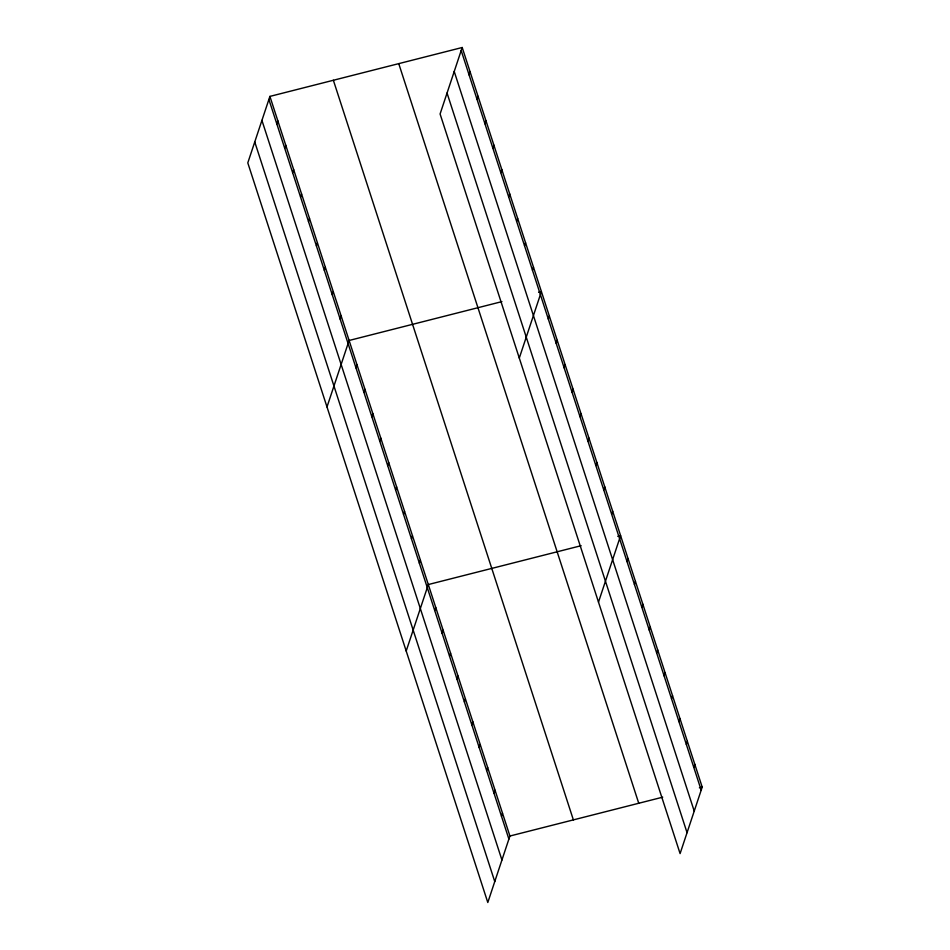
<?xml version="1.0" encoding="UTF-8"?>
<svg xmlns="http://www.w3.org/2000/svg" width="950" height="950" viewBox="0 0 950 950"><rect width="100%" height="100%" fill="white"/><g stroke="black" fill="none" stroke-linecap="round" stroke-linejoin="round"><path stroke-width="1.43" d="M269.907 96.401L247.796 162.877L487.801 902.5L509.912 836.024L269.907 96.401L462.199 47.5L702.204 787.123L680.093 853.599L440.088 113.976L462.199 47.5M276.806 123.868L277.827 120.804M284.727 148.283L285.748 145.219M292.647 172.686L293.669 169.623M300.568 197.101L301.589 194.037M308.489 221.504L309.51 218.441M316.409 245.908L317.431 242.844M324.33 270.322L325.351 267.259M332.251 294.726L333.272 291.662M340.171 319.129L341.181 316.065M326.99 406.956L349.101 340.48L501.921 301.613M356.012 367.947L357.022 364.883M469.11 74.967L470.119 71.903M363.933 392.362L364.942 389.298M477.031 99.382L478.04 96.318M371.842 416.765L372.863 413.701M484.951 123.785L485.961 120.721M379.762 441.168L380.784 438.104M492.86 148.188L493.881 145.124M387.683 465.583L388.704 462.519M500.781 172.603L501.802 169.539M395.604 489.986L396.625 486.923M508.701 197.006L509.723 193.942M403.524 514.389L404.546 511.326M516.622 221.421L517.643 218.357M411.445 538.804L412.466 535.741M524.543 245.824L525.564 242.761M419.366 563.207L420.387 560.144M532.463 270.228L533.484 267.164M406.196 651.023L428.308 584.547L581.127 545.692M434.708 610.482L435.729 607.418M519.294 358.055L541.405 291.579L538.591 292.291M442.13 633.341L443.139 630.278M548.304 319.046L549.326 315.982M449.54 656.201L450.561 653.137M556.225 343.449L557.246 340.385M456.962 679.06L457.983 675.996M564.146 367.864L565.167 364.8M464.384 701.919L465.405 698.856M572.066 392.267L573.087 389.203M471.794 724.779L472.815 721.715M579.987 416.682L581.008 413.618M479.216 747.638L480.237 744.574M587.908 441.085L588.929 438.021M486.637 770.509L487.659 767.446M595.828 465.488L596.849 462.424M494.059 793.369L495.069 790.305M603.749 489.903L604.77 486.839M501.469 816.228L502.491 813.164M611.669 514.306L612.691 511.242M598.488 602.122L620.611 535.646L617.785 536.37M627.012 561.581L628.021 558.517M634.422 584.44L635.443 581.376M641.844 607.299L642.865 604.236M649.266 630.159L650.275 627.095M656.676 653.018L657.697 649.954M664.097 675.877L665.119 672.814M671.519 698.737L672.541 695.673M678.929 721.608L679.951 718.544M686.351 744.467L687.373 741.404M693.773 767.327L694.794 764.263M509.912 836.024L662.72 797.169M699.39 787.835L702.204 787.123M461.189 50.564L701.195 790.186M454.219 71.487L694.224 811.11M447.046 93.052L687.052 832.675M398.751 63.638L638.744 803.261M333.367 80.263L573.372 819.886M268.886 99.465L508.891 839.087M261.927 120.389L501.933 860.011M254.754 141.954L494.76 881.576"/></g></svg>
